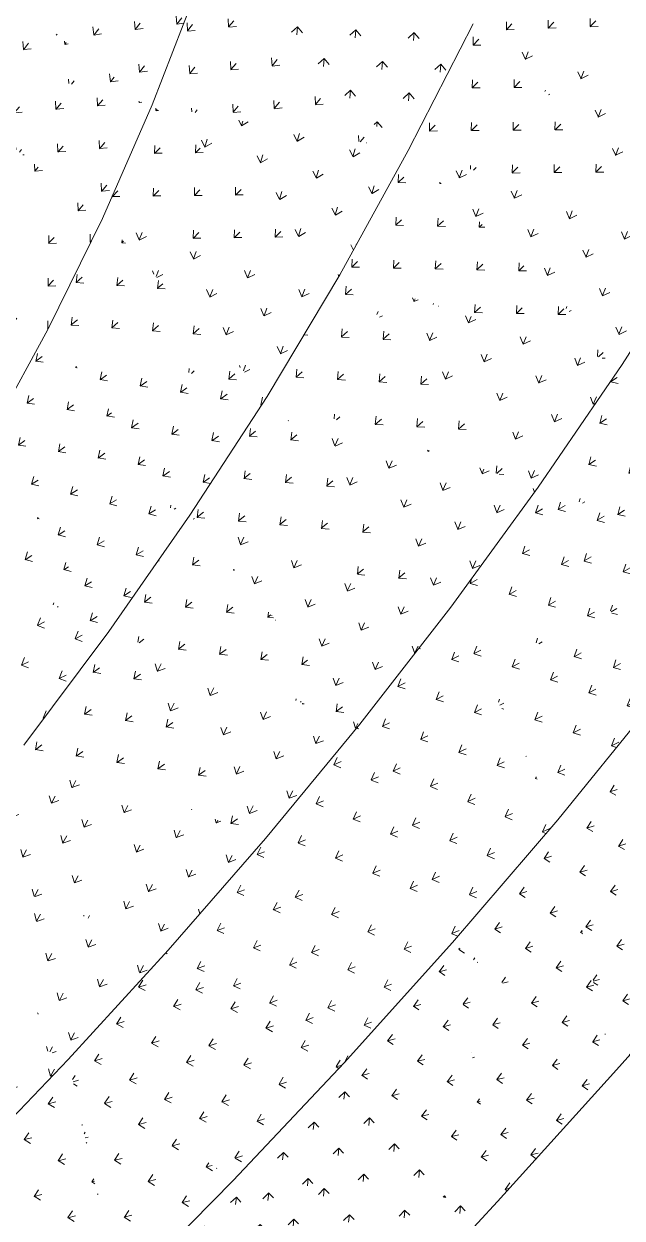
# Model space of a CAD drawing. Header units: millimetres. Extents: x 15878 to 679837, y -72324 to 391440.
# Drawn here: x 205543 to 209066, y -12145 to -5111 of the extents above; entities that cross this region are included whole.
import ezdxf

# ---------------------------------------------------------------- set-up
doc = ezdxf.new("R2010")
doc.units = ezdxf.units.MM
doc.layers.add('A-FLOR', color=192, linetype='Continuous', lineweight=5)
doc.layers.add('A-FLOR-PATT', color=8, linetype='Continuous', lineweight=5)

msp = doc.modelspace()

# ---------------------------------------------------------------- hatches: boundary and pattern name
at = {"layer": 'A-FLOR-PATT'}
h = msp.add_hatch(dxfattribs=at)
h.set_pattern_fill('FP_2491', color=256, style=0, pattern_type=2)
h.set_pattern_definition([(46.863, (92135.88, -41499.87), (-1.98462, 252.11554), [47.476, -310.608]), (2.131, (92135.88, -41499.87), (-1.98414, 252.1156), [46.311, -200.683]), (90.451, (92135.88, -41499.87), (-246.82335, -9.1851), [47.273, -204.85])])
h.paths.add_polyline_path([(209980.9, -5622.9), (208558, -4358.7), (208187.9, -5111), (208925.9, -5321.7)], flags=0)
h = msp.add_hatch(dxfattribs=at)
h.set_pattern_fill('FP_2818', color=256, style=0, pattern_type=2)
h.set_pattern_definition([(52.549, (94249.24, -42201.67), (-26.17594, 251.72662), [47.227, -308.981]), (7.29, (94249.24, -42201.67), (-26.17664, 251.7272), [45.892, -198.866]), (95.937, (94249.24, -42201.67), (-242.7797, -31.0585), [47.453, -205.631])])
h.paths.add_polyline_path([(206298.2, -5587.9), (204770.2, -4479.9), (204637.3, -5163.3), (205365.9, -5349.6)], flags=0)
h = msp.add_hatch(dxfattribs=at)
h.set_pattern_fill('FP_2824', color=256, style=0, pattern_type=2)
h.set_pattern_definition([(52.203, (93288.73, -44123.54), (-25.3748, 250.7942), [47.478, -310.622]), (7.486, (93288.73, -44123.54), (-25.37664, 250.7934), [46.303, -200.644]), (95.778, (93288.73, -44123.54), (-244.84187, -32.17374), [47.264, -204.81])])
h.paths.add_polyline_path([(206298.2, -5587.9), (206561.9, -4903.9), (204770.2, -4479.9), (205969.5, -5349.6)], flags=0)
h = msp.add_hatch(dxfattribs=at)
h.set_pattern_fill('FP_2659', color=256, style=0, pattern_type=2)
h.set_pattern_definition([(50.126, (96433.9, -42272.43), (-13.39275, 251.32786), [47.354, -309.813]), (5.369, (96433.9, -42272.43), (-13.3884, 251.3279), [45.645, -197.796]), (93.05, (96433.9, -42272.43), (-242.3732, -22.7813), [47.191, -204.494])])
h.paths.add_polyline_path([(207806.2, -5856.4), (206561.9, -4903.9), (206298.2, -5587.9), (207434.9, -5790.3)], flags=0)
h = msp.add_hatch(dxfattribs=at)
h.set_pattern_fill('FP_2657', color=256, style=0, pattern_type=2)
h.set_pattern_definition([(265.112, (221113.04, -9559.98), (156.8411, -186.0648), [47.271, -309.267]), (222.101, (221113.04, -9559.98), (156.8395, -186.0664), [47.313, -205.021]), (310.129, (221113.04, -9559.98), (187.2205, 169.1766), [45.628, -197.722])])
h.paths.add_polyline_path([(207806.2, -5856.4), (208187.9, -5111), (206561.9, -4903.9), (207750.6, -5813.9)], flags=0)
h = msp.add_hatch(dxfattribs=at)
h.set_pattern_fill('FP_2490', color=256, style=0, pattern_type=2)
h.set_pattern_definition([(45.304, (92161.07, -39115.35), (5.28836, 252.0473), [47.454, -310.466]), (0.553, (92161.07, -39115.35), (5.2896, 252.0468), [46.212, -200.252]), (88.798, (92161.07, -39115.35), (-246.45215, -2.3796), [47.269, -204.833])])
h.paths.add_polyline_path([(209536.2, -6377.3), (208187.9, -5111), (207806.2, -5856.4), (208925.6, -6193.5)], flags=0)
h = msp.add_hatch(dxfattribs=at)
h.set_pattern_fill('FP_2496', color=256, style=0, pattern_type=2)
h.set_pattern_definition([(69.908, (96398.1, -71140.19), (-101.94483, 225.77833), [47.565, -311.194]), (26.27, (96398.1, -71140.19), (-101.9447, 225.77783), [47.086, -204.039]), (114.3, (96398.1, -71140.19), (-225.1899, -111.14605), [46.449, -201.278])])
h.paths.add_polyline_path([(209536.2, -6377.3), (209980.9, -5622.9), (208187.9, -5111), (208981.6, -5856.4)], flags=0)
h = msp.add_hatch(dxfattribs=at)
h.set_pattern_fill('FP_2817', color=256, style=0, pattern_type=2)
h.set_pattern_definition([(49.792, (95258.47, -38438.43), (-12.94554, 252.6695), [47.151, -308.486]), (4.464, (95258.47, -38438.43), (-12.94617, 252.66885), [45.613, -197.657]), (92.933, (95258.47, -38438.43), (-242.5329, -18.93376), [47.438, -205.563])])
h.paths.add_polyline_path([(206005.1, -6256.7), (204637.3, -5163.3), (204476.5, -5835.9), (205801.3, -6200.6)], flags=0)
h = msp.add_hatch(dxfattribs=at)
h.set_pattern_fill('FP_2826', color=256, style=0, pattern_type=2)
h.set_pattern_definition([(49.389, (94016.4, -40557.53), (-12.04118, 251.5455), [47.449, -310.435]), (4.7, (94016.4, -40557.53), (-12.0428, 251.5461), [46.092, -199.73]), (92.741, (94016.4, -40557.53), (-244.99503, -20.143), [47.219, -204.615])])
h.paths.add_polyline_path([(206005.1, -6256.7), (206298.2, -5587.9), (204637.3, -5163.3), (205478.6, -5835.9)], flags=0)
h = msp.add_hatch(dxfattribs=at)
h.set_pattern_fill('FP_2650', color=256, style=0, pattern_type=2)
h.set_pattern_definition([(45.646, (97382.32, -36488.6), (7.41927, 251.69743), [47.258, -309.184]), (0.752, (97382.32, -36488.6), (7.41623, 251.698), [45.335, -196.452]), (88.312, (97382.32, -36488.6), (-241.76634, -3.1717), [47.214, -204.593])])
h.paths.add_polyline_path([(207403.9, -6589.2), (206298.2, -5587.9), (206005.1, -6256.7), (207171, -6533.9)], flags=0)
h = msp.add_hatch(dxfattribs=at)
h.set_pattern_fill('FP_2656', color=256, style=0, pattern_type=2)
h.set_pattern_definition([(73.106, (103938.21, -72665.73), (-112.00094, 217.02043), [47.506, -310.805]), (30.207, (103938.21, -72665.73), (-111.9993, 217.022), [46.891, -203.196]), (117.297, (103938.21, -72665.73), (-216.12817, -125.8247), [45.791, -198.427])])
h.paths.add_polyline_path([(207403.9, -6589.2), (207806.2, -5856.4), (206298.2, -5587.9), (207036.7, -6256.7)], flags=0)
h = msp.add_hatch(dxfattribs=at)
h.set_pattern_fill('FP_2820', color=256, style=0, pattern_type=2)
h.set_pattern_definition([(46.638, (96376.86, -34752.27), (2.15283, 252.68394), [47.136, -308.385]), (1.371, (96376.86, -34752.27), (2.15286, 252.68385), [45.378, -196.64]), (89.512, (96376.86, -34752.27), (-241.9491, -5.7915), [47.38, -205.313])])
h.paths.add_polyline_path([(205683.5, -6910.4), (204476.5, -5835.9), (204265.1, -6484.9), (205478.1, -6848.8)], flags=0)
h = msp.add_hatch(dxfattribs=at)
h.set_pattern_fill('FP_2823', color=256, style=0, pattern_type=2)
h.set_pattern_definition([(46.264, (95218.23, -36617.72), (2.94043, 251.5874), [47.404, -310.136]), (1.582, (95218.23, -36617.72), (2.9414, 251.5871), [45.813, -198.521]), (89.33, (95218.23, -36617.72), (-244.2406, -6.74545), [47.176, -204.429])])
h.paths.add_polyline_path([(205683.5, -6910.4), (206005.1, -6256.7), (204476.5, -5835.9), (205205.6, -6484.9)], flags=0)
h = msp.add_hatch(dxfattribs=at)
h.set_pattern_fill('FP_2487', color=256, style=0, pattern_type=2)
h.set_pattern_definition([(43.496, (92379.12, -36537.96), (13.733, 251.61818), [47.437, -310.358]), (358.754, (92379.12, -36537.96), (13.7327, 251.6189), [46.102, -199.776]), (86.876, (92379.12, -36537.96), (-245.81994, 5.3464), [47.249, -204.744])])
h.paths.add_polyline_path([(209066.1, -7116.9), (207806.2, -5856.4), (207403.9, -6589.2), (208601.3, -6969.3)], flags=0)
h = msp.add_hatch(dxfattribs=at)
h.set_pattern_fill('FP_2489', color=256, style=0, pattern_type=2)
h.set_pattern_definition([(68.817, (95914.18, -69693.75), (-97.39189, 227.13782), [47.55, -311.096]), (25.295, (95914.18, -69693.75), (-97.3893, 227.1387), [47.074, -203.987]), (113.208, (95914.18, -69693.75), (-226.98876, -107.273), [46.338, -200.799])])
h.paths.add_polyline_path([(209066.1, -7116.9), (209536.2, -6377.3), (207806.2, -5856.4), (208538.7, -6589.2)], flags=0)
h = msp.add_hatch(dxfattribs=at)
h.set_pattern_fill('FP_2649', color=256, style=0, pattern_type=2)
h.set_pattern_definition([(40.981, (98838.87, -30487.65), (29.0439, 250.33972), [47.129, -308.34]), (355.884, (98838.87, -30487.65), (29.0443, 250.34), [44.986, -194.941]), (83.382, (98838.87, -30487.65), (-239.3088, 17.2219), [47.254, -204.766])])
h.paths.add_polyline_path([(206975.2, -7305.5), (206005.1, -6256.7), (205683.5, -6910.4), (206663.3, -7210.1)], flags=0)
h = msp.add_hatch(dxfattribs=at)
h.set_pattern_fill('FP_2655', color=256, style=0, pattern_type=2)
h.set_pattern_definition([(69.396, (102980.41, -68612.19), (-96.5926, 223.57884), [47.524, -310.925]), (26.683, (102980.4, -68612.2), (-96.5908, 223.5797), [46.74, -202.541]), (113.366, (102980.4, -68612.2), (-222.732, -111.9437), [45.666, -197.886])])
h.paths.add_polyline_path([(206975.2, -7305.5), (207403.9, -6589.2), (206005.1, -6256.7), (206890.4, -7213.9)], flags=0)
h = msp.add_hatch(dxfattribs=at)
h.set_pattern_fill('FP_2822', color=256, style=0, pattern_type=2)
h.set_pattern_definition([(43.101, (96542.26, -32667.83), (18.06168, 250.79122), [47.348, -309.775]), (358.402, (96542.26, -32667.83), (18.05877, 250.79094), [45.522, -197.264]), (85.881, (96542.26, -32667.83), (-242.6914, 6.7726), [47.145, -204.295])])
h.paths.add_polyline_path([(205335.2, -7549.1), (205683.5, -6910.4), (204265.1, -6484.9), (204893.3, -7109.7)], flags=0)
h = msp.add_hatch(dxfattribs=at)
h.set_pattern_fill('FP_2483', color=256, style=0, pattern_type=2)
h.set_pattern_definition([(41.545, (92723.56, -33880.32), (22.81583, 250.7868), [47.426, -310.285]), (356.833, (92723.56, -33880.32), (22.8169, 250.78646), [45.99, -199.292]), (84.802, (92723.56, -33880.32), (-244.90767, 13.5488), [47.217, -204.606])])
h.paths.add_polyline_path([(208572.5, -7840.6), (207403.9, -6589.2), (206975.2, -7305.5), (208136.4, -7694.5)], flags=0)
h = msp.add_hatch(dxfattribs=at)
h.set_pattern_fill('FP_2486', color=256, style=0, pattern_type=2)
h.set_pattern_definition([(67.648, (95537.75, -68164.63), (-92.45268, 228.47158), [47.534, -310.989]), (24.26, (95537.75, -68164.63), (-92.4533, 228.4712), [47.055, -203.905]), (112.031, (95537.75, -68164.63), (-228.798, -103.1132), [46.213, -200.256])])
h.paths.add_polyline_path([(208572.5, -7840.6), (209066.1, -7116.9), (207403.9, -6589.2), (208072.9, -7305.5)], flags=0)
h = msp.add_hatch(dxfattribs=at)
h.set_pattern_fill('FP_2648', color=256, style=0, pattern_type=2)
h.set_pattern_definition([(36.183, (100850.85, -24363.23), (51.05298, 247.09972), [46.959, -307.226]), (350.808, (100850.85, -24363.23), (51.05116, 247.10003), [44.602, -193.275]), (78.326, (100850.85, -24363.23), (-234.8218, 38.0026), [47.31, -205.009])])
h.paths.add_polyline_path([(206520.9, -8005.6), (205683.5, -6910.4), (205335.2, -7549.1), (206220.1, -7889.8)], flags=0)
h = msp.add_hatch(dxfattribs=at)
h.set_pattern_fill('FP_2651', color=256, style=0, pattern_type=2)
h.set_pattern_definition([(35.9, (99910.44, -25714.53), (51.58452, 246.2401), [47.173, -308.628]), (350.97, (99910.44, -25714.53), (51.5822, 246.2409), [44.925, -194.674]), (78.169, (99910.44, -25714.53), (-236.6298, 37.60504), [47.172, -204.413])])
h.paths.add_polyline_path([(206520.9, -8005.6), (206975.2, -7305.5), (205683.5, -6910.4), (206451.5, -7914.8)], flags=0)
h = msp.add_hatch(dxfattribs=at)
h.set_pattern_fill('FP_2318', color=256, style=0, pattern_type=2)
h.set_pattern_definition([(32.96, (99080.06, -25051.33), (63.78007, 243.7836), [47.128, -308.332]), (347.87, (99080.06, -25051.33), (63.7804, 243.78367), [44.967, -194.856]), (75.338, (99080.06, -25051.33), (-234.46825, 50.39585), [47.248, -204.741])])
h.paths.add_polyline_path([(209863.6, -8303), (209066.1, -7116.9), (208572.5, -7840.6), (209066.1, -8017.4)], flags=0)
h = msp.add_hatch(dxfattribs=at)
h.set_pattern_fill('FP_2485', color=256, style=0, pattern_type=2)
h.set_pattern_definition([(39.582, (93179.83, -31220.7), (31.93909, 249.61807), [47.413, -310.199]), (354.898, (93179.83, -31220.7), (31.9399, 249.6186), [45.871, -198.775]), (82.708, (93179.83, -31220.7), (-243.6773, 21.757), [47.185, -204.469])])
h.paths.add_polyline_path([(208057, -8547.1), (206975.2, -7305.5), (206520.9, -8005.6), (207434.9, -8327.8)], flags=0)
h = msp.add_hatch(dxfattribs=at)
h.set_pattern_fill('FP_2488', color=256, style=0, pattern_type=2)
h.set_pattern_definition([(66.424, (95187.67, -66572.7), (-87.26318, 229.75915), [47.516, -310.875]), (23.174, (95187.67, -66572.7), (-87.2614, 229.76097), [47.034, -203.814]), (110.797, (95187.67, -66572.7), (-230.6068, -98.71782), [46.082, -199.691])])
h.paths.add_polyline_path([(208057, -8547.1), (208572.5, -7840.6), (206975.2, -7305.5), (207861.3, -8322.4)], flags=0)
h = msp.add_hatch(dxfattribs=at)
h.set_pattern_fill('FP_2647', color=256, style=0, pattern_type=2)
h.set_pattern_definition([(31.32, (103418.48, -18254.3), (72.9039, 241.93277), [46.744, -305.818]), (345.588, (103418.48, -18254.3), (72.9036, 241.9332), [44.194, -191.505]), (73.231, (103418.48, -18254.3), (-228.2817, 58.662), [47.377, -205.301])])
h.paths.add_polyline_path([(206042.9, -8690.3), (205335.2, -7549.1), (204961.4, -8173), (205335.2, -8351.8)], flags=0)
h = msp.add_hatch(dxfattribs=at)
h.set_pattern_fill('FP_2652', color=256, style=0, pattern_type=2)
h.set_pattern_definition([(31.035, (102314.41, -19556.95), (73.4613, 241.09146), [46.989, -307.423]), (345.773, (102314.41, -19556.95), (73.45996, 241.09257), [44.532, -192.97]), (73.054, (102314.41, -19556.95), (-230.21793, 58.3701), [47.257, -204.779])])
h.paths.add_polyline_path([(206042.9, -8690.3), (206520.9, -8005.6), (205335.2, -7549.1), (205814.8, -8322.4)], flags=0)
h = msp.add_hatch(dxfattribs=at)
h.set_pattern_fill('FP_2315', color=256, style=0, pattern_type=2)
h.set_pattern_definition([(29.797, (100260.02, -20946.72), (77.65067, 239.92265), [47.045, -307.788]), (344.561, (100260.02, -20946.72), (77.6496, 239.9235), [44.792, -194.098]), (72.066, (100260.02, -20946.72), (-230.26983, 63.596), [47.283, -204.893])])
h.paths.add_polyline_path([(209285.9, -9059.8), (208572.5, -7840.6), (208057, -8547.1), (208572.5, -8762.1)], flags=0)
h = msp.add_hatch(dxfattribs=at)
h.set_pattern_fill('FP_2324', color=256, style=0, pattern_type=2)
h.set_pattern_definition([(29.713, (100154.29, -21678.24), (77.7914, 239.66975), [47.105, -308.181]), (344.599, (100154.3, -21678.24), (77.793, 239.6686), [44.883, -194.493]), (72.017, (100154.3, -21678.24), (-230.78, 63.57245), [47.246, -204.732])])
h.paths.add_polyline_path([(209285.9, -9059.8), (209863.6, -8303), (208572.5, -7840.6), (208985.9, -8547.1)], flags=0)
h = msp.add_hatch(dxfattribs=at)
h.set_pattern_fill('FP_2479', color=256, style=0, pattern_type=2)
h.set_pattern_definition([(37.646, (93744.65, -28598.58), (40.92562, 248.1431), [47.397, -310.093]), (352.985, (93744.65, -28598.58), (40.9258, 248.1423), [45.743, -198.218]), (80.634, (93744.65, -28598.58), (-242.1337, 29.7972), [47.155, -204.339])])
h.paths.add_polyline_path([(207521.1, -9236.2), (206520.9, -8005.6), (206042.9, -8690.3), (207434.9, -9204.4)], flags=0)
h = msp.add_hatch(dxfattribs=at)
h.set_pattern_fill('FP_2484', color=256, style=0, pattern_type=2)
h.set_pattern_definition([(65.201, (94885.3, -64980.36), (-82.0535, 230.90298), [47.498, -310.754]), (22.095, (94885.3, -64980.36), (-82.0514, 230.9031), [47.012, -203.719]), (109.563, (94885.3, -64980.36), (-232.31797, -94.31237), [45.947, -199.102])])
h.paths.add_polyline_path([(207521.1, -9236.2), (208057, -8547.1), (206520.9, -8005.6), (207434.9, -9130.2)], flags=0)
h = msp.add_hatch(dxfattribs=at)
h.set_pattern_fill('FP_2653', color=256, style=0, pattern_type=2)
h.set_pattern_definition([(26.185, (105253.4, -13547.5), (94.61577, 234.13115), [46.758, -305.913]), (340.513, (105253.4, -13547.5), (94.6174, 234.131), [44.127, -191.215]), (67.996, (105253.4, -13547.5), (-221.86203, 78.5059), [47.349, -205.178])])
h.paths.add_polyline_path([(205542.7, -9360.2), (206042.9, -8690.3), (204961.4, -8173), (205500.7, -9274.6)], flags=0)
h = msp.add_hatch(dxfattribs=at)
h.set_pattern_fill('FP_2314', color=256, style=0, pattern_type=2)
h.set_pattern_definition([(26.624, (101666.42, -16888.95), (91.28335, 235.29977), [46.95, -307.172]), (341.22, (101666.42, -16888.95), (91.28587, 235.29877), [44.617, -193.341]), (68.796, (101666.42, -16888.95), (-225.29066, 76.6067), [47.322, -205.063])])
h.paths.add_polyline_path([(208686.6, -9799.2), (208057, -8547.1), (207521.1, -9236.2), (208572.5, -9744.1)], flags=0)
h = msp.add_hatch(dxfattribs=at)
h.set_pattern_fill('FP_2316', color=256, style=0, pattern_type=2)
h.set_pattern_definition([(26.54, (101518.75, -17593.91), (91.42916, 235.05174), [47.013, -307.58]), (341.258, (101518.75, -17593.91), (91.42983, 235.05154), [44.708, -193.733]), (68.745, (101518.75, -17593.91), (-225.79713, 76.6123), [47.289, -204.919])])
h.paths.add_polyline_path([(208686.6, -9799.2), (209285.9, -9059.8), (208057, -8547.1), (208403.5, -9236.2)], flags=0)
h = msp.add_hatch(dxfattribs=at)
h.set_pattern_fill('FP_2478', color=256, style=0, pattern_type=2)
h.set_pattern_definition([(35.735, (94415.8, -26012.68), (49.77591, 246.37225), [47.377, -309.963]), (351.09, (94415.8, -26012.68), (49.77356, 246.37295), [45.604, -197.618]), (78.578, (94415.8, -26012.68), (-240.2863, 37.6729), [47.128, -204.222])])
h.paths.add_polyline_path([(206966.1, -9909.2), (206042.9, -8690.3), (205542.7, -9360.2), (206543.7, -9746.3)], flags=0)
h = msp.add_hatch(dxfattribs=at)
h.set_pattern_fill('FP_2480', color=256, style=0, pattern_type=2)
h.set_pattern_definition([(64.011, (94649.11, -63421.29), (-76.95302, 231.86201), [47.479, -310.628]), (21.054, (94649.1, -63421.29), (-76.95007, 231.8625), [46.989, -203.617]), (108.36, (94649.1, -63421.29), (-233.8751, -90.02935), [45.806, -198.492])])
h.paths.add_polyline_path([(206966.1, -9909.2), (207521.1, -9236.2), (206042.9, -8690.3), (206550.3, -9360.2)], flags=0)
h = msp.add_hatch(dxfattribs=at)
h.set_pattern_fill('FP_2140', color=256, style=0, pattern_type=2)
h.set_pattern_definition([(18.48, (123645.42, -9009.8), (135.74183, 213.86254), [45.011, -294.484]), (330.296, (123645.42, -9009.8), (135.741, 213.86296), [40.204, -174.219]), (57.596, (123645.42, -9009.8), (-186.24765, 106.2519), [47.495, -205.81])])
h.paths.add_polyline_path([(209695.4, -10529), (209285.9, -9059.8), (208686.6, -9799.2), (209285.9, -10232.7)], flags=0)
h = msp.add_hatch(dxfattribs=at)
h.set_pattern_fill('FP_2311', color=256, style=0, pattern_type=2)
h.set_pattern_definition([(23.443, (103292.17, -12890.21), (104.607, 229.9428), [46.844, -306.475]), (337.848, (103292.17, -12890.21), (104.6084, 229.94156), [44.446, -192.598]), (65.538, (103292.17, -12890.21), (-219.54737, 89.37933), [47.366, -205.252])])
h.paths.add_polyline_path([(208067.3, -10522.5), (207521.1, -9236.2), (206966.1, -9909.2), (208057, -10516.7)], flags=0)
h = msp.add_hatch(dxfattribs=at)
h.set_pattern_fill('FP_2317', color=256, style=0, pattern_type=2)
h.set_pattern_definition([(23.361, (103106.83, -13562.63), (104.7545, 229.7036), [46.908, -306.892]), (337.885, (103106.83, -13562.63), (104.75736, 229.7025), [44.534, -192.982]), (65.485, (103106.83, -13562.63), (-220.04256, 89.414), [47.337, -205.126])])
h.paths.add_polyline_path([(208067.3, -10522.5), (208686.6, -9799.2), (207521.1, -9236.2), (207806.9, -9909.2)], flags=0)
h = msp.add_hatch(dxfattribs=at)
h.set_pattern_fill('FP_2477', color=256, style=0, pattern_type=2)
h.set_pattern_definition([(62.032, (94660.42, -59962.34), (-67.59912, 234.57117), [47.527, -310.946]), (19.189, (94660.42, -59962.34), (-67.5983, 234.5724), [46.797, -202.786]), (106.076, (94660.42, -59962.34), (-235.715, -82.03533), [45.772, -198.346])])
h.paths.add_polyline_path([(206393.3, -10567.2), (205542.7, -9360.2), (205022, -10016.3), (205990.9, -10405.5)], flags=0)
h = msp.add_hatch(dxfattribs=at)
h.set_pattern_fill('FP_2481', color=256, style=0, pattern_type=2)
h.set_pattern_definition([(62.846, (94474.2, -61886.04), (-71.92888, 232.66364), [47.459, -310.5]), (20.044, (94474.2, -61886.04), (-71.932, 232.66233), [46.962, -203.503]), (107.18, (94474.2, -61886.04), (-235.29494, -85.84544), [45.662, -197.867])])
h.paths.add_polyline_path([(206393.3, -10567.2), (206966.1, -9909.2), (205542.7, -9360.2), (206005, -10016.3)], flags=0)
h = msp.add_hatch(dxfattribs=at)
h.set_pattern_fill('FP_2141', color=256, style=0, pattern_type=2)
h.set_pattern_definition([(16.184, (125296.38, -6451.7), (144.5917, 208.15383), [44.818, -293.22]), (327.674, (125296.38, -6451.7), (144.5942, 208.153), [39.951, -173.12]), (55.215, (125296.38, -6451.7), (-180.05115, 113.9341), [47.521, -205.925])])
h.paths.add_polyline_path([(209015.2, -11291.2), (208686.6, -9799.2), (208067.3, -10522.5), (208686.6, -11024.7)], flags=0)
h = msp.add_hatch(dxfattribs=at)
h.set_pattern_fill('FP_2138', color=256, style=0, pattern_type=2)
h.set_pattern_definition([(16, (124406.68, -7252.62), (145.05084, 207.60677), [45.025, -294.575]), (327.852, (124406.68, -7252.62), (145.05036, 207.6077), [40.17, -174.072]), (55.059, (124406.68, -7252.62), (-181.39433, 113.9998), [47.486, -205.774])])
h.paths.add_polyline_path([(209015.2, -11291.2), (209695.4, -10529), (208686.6, -9799.2), (208845.9, -10522.5)], flags=0)
h = msp.add_hatch(dxfattribs=at)
h.set_pattern_fill('FP_2312', color=256, style=0, pattern_type=2)
h.set_pattern_definition([(20.287, (105109.4, -9004.03), (117.43575, 223.937), [46.726, -305.703]), (334.482, (105109.4, -9004.03), (117.4341, 223.9382), [44.282, -191.888]), (62.327, (105109.4, -9004.03), (-213.1313, 101.7414), [47.412, -205.45])])
h.paths.add_polyline_path([(207429.4, -11230.6), (206966.1, -9909.2), (206393.3, -10567.2), (206966.1, -10933.9)], flags=0)
h = msp.add_hatch(dxfattribs=at)
h.set_pattern_fill('FP_2313', color=256, style=0, pattern_type=2)
h.set_pattern_definition([(20.207, (104890.17, -9639.05), (117.58674, 223.70802), [46.791, -306.127]), (334.517, (104890.17, -9639.05), (117.58925, 223.7068), [44.368, -192.261]), (62.272, (104890.17, -9639.05), (-213.608, 101.8073), [47.387, -205.342])])
h.paths.add_polyline_path([(207429.4, -11230.6), (208067.3, -10522.5), (206966.1, -9909.2), (207196.8, -10567.2)], flags=0)
h = msp.add_hatch(dxfattribs=at)
h.set_pattern_fill('FP_2476', color=256, style=0, pattern_type=2)
h.set_pattern_definition([(60.883, (94587.37, -58451.35), (-62.55962, 235.16325), [47.512, -310.845]), (18.202, (94587.37, -58451.35), (-62.56066, 235.1623), [46.765, -202.648]), (104.897, (94587.37, -58451.35), (-236.93396, -77.907), [45.627, -197.715])])
h.paths.add_polyline_path([(205804, -11211.4), (205022, -10016.3), (204482.5, -10659.1), (205423.6, -11052.4)], flags=0)
h = msp.add_hatch(dxfattribs=at)
h.set_pattern_fill('FP_2482', color=256, style=0, pattern_type=2)
h.set_pattern_definition([(61.697, (94353.75, -60359.94), (-66.94337, 233.33586), [47.44, -310.377]), (19.051, (94353.75, -60359.94), (-66.9406, 233.33613), [46.933, -203.374]), (106.008, (94353.75, -60359.94), (-236.5963, -81.7058), [45.515, -197.233])])
h.paths.add_polyline_path([(205804, -11211.4), (206393.3, -10567.2), (205022, -10016.3), (205442.6, -10659.1)], flags=0)
h = msp.add_hatch(dxfattribs=at)
h.set_pattern_fill('FP_2135', color=256, style=0, pattern_type=2)
h.set_pattern_definition([(14.249, (126022.79, -4306.89), (151.44345, 203.325), [44.741, -292.715]), (325.599, (126022.79, -4306.9), (151.4404, 203.32715), [39.911, -172.95]), (53.32, (126022.79, -4306.89), (-175.63116, 120.26476), [47.536, -205.991])])
h.paths.add_polyline_path([(208332.2, -12048), (208067.3, -10522.5), (207429.4, -11230.6), (208067.3, -11808.1)], flags=0)
h = msp.add_hatch(dxfattribs=at)
h.set_pattern_fill('FP_2136', color=256, style=0, pattern_type=2)
h.set_pattern_definition([(14.241, (125987, -4695.91), (151.4631, 203.30163), [44.751, -292.781]), (325.607, (125987, -4695.9), (151.46416, 203.3005), [39.922, -172.995]), (53.313, (125987, -4695.9), (-175.6954, 120.26896), [47.535, -205.985])])
h.paths.add_polyline_path([(208332.2, -12048), (209015.2, -11291.2), (208067.3, -10522.5), (208190.3, -11230.6)], flags=0)
h = msp.add_hatch(dxfattribs=at)
h.set_pattern_fill('FP_2307', color=256, style=0, pattern_type=2)
h.set_pattern_definition([(17.188, (107080.09, -5279.76), (129.6093, 217.39854), [46.599, -304.87]), (331.158, (107080.1, -5279.76), (129.60885, 217.3988), [44.13, -191.228]), (59.197, (107080.1, -5279.76), (-206.16157, 113.5372), [47.457, -205.646])])
h.paths.add_polyline_path([(206774.5, -11924.6), (206393.3, -10567.2), (205804, -11211.4), (206393.3, -11644.5)], flags=0)
h = msp.add_hatch(dxfattribs=at)
h.set_pattern_fill('FP_2308', color=256, style=0, pattern_type=2)
h.set_pattern_definition([(17.109, (106830.81, -5873.32), (129.76904, 217.17447), [46.664, -305.297]), (331.191, (106830.8, -5873.32), (129.7682, 217.1754), [44.213, -191.589]), (59.141, (106830.81, -5873.32), (-206.6171, 113.6287), [47.436, -205.556])])
h.paths.add_polyline_path([(206774.5, -11924.6), (207429.4, -11230.6), (206393.3, -10567.2), (206603.1, -11314.3)], flags=0)
h = msp.add_hatch(dxfattribs=at)
h.set_pattern_fill('FP_2475', color=256, style=0, pattern_type=2)
h.set_pattern_definition([(60.548, (94280.47, -58825.63), (-61.92441, 233.91408), [47.423, -310.265]), (18.062, (94280.47, -58825.63), (-61.92446, 233.91346), [46.898, -203.225]), (104.828, (94280.47, -58825.63), (-237.7975, -77.55026), [45.37, -196.602])])
h.paths.add_polyline_path([(205199.4, -11843.1), (205804, -11211.4), (204482.5, -10659.1), (204879.2, -11314.3)], flags=0)
h = msp.add_hatch(dxfattribs=at)
h.set_pattern_fill('FP_2309', color=256, style=0, pattern_type=2)
h.set_pattern_definition([(14.174, (109159.8, -1756.53), (141.00594, 210.45576), [46.464, -303.992]), (327.912, (109159.8, -1756.53), (141.0034, 210.458), [43.992, -190.633]), (56.178, (109159.8, -1756.53), (-198.78156, 124.63934), [47.499, -205.828])])
h.paths.add_polyline_path([(206104, -12605.8), (205804, -11211.4), (205199.4, -11843.1), (205804, -12352.8)], flags=0)
h = msp.add_hatch(dxfattribs=at)
h.set_pattern_fill('FP_2306', color=256, style=0, pattern_type=2)
h.set_pattern_definition([(14.098, (108884.16, -2305.44), (141.16713, 210.241), [46.53, -304.418]), (327.943, (108884.16, -2305.44), (141.1664, 210.2417), [44.072, -190.979]), (56.121, (108884.16, -2305.44), (-199.21216, 124.7554), [47.482, -205.756])])
h.paths.add_polyline_path([(206104, -12605.8), (206774.5, -11924.6), (205804, -11211.4), (205939.9, -11843.1)], flags=0)
h = msp.add_hatch(dxfattribs=at)
h.set_pattern_fill('FP_2133', color=256, style=0, pattern_type=2)
h.set_pattern_definition([(264.202, (221089.85, -11340.46), (146.9522, -153.3096), [44.214, -289.269]), (224.653, (221089.85, -11340.46), (146.9507, -153.3104), [47.612, -206.32]), (313.787, (221089.85, -11340.46), (180.641, 178.468), [39.818, -172.546])])
h.paths.add_polyline_path([(208332.2, -12048), (207429.4, -11230.6), (206774.5, -11924.6), (207641.9, -11993.3)], flags=0)
h = msp.add_hatch(dxfattribs=at)
h.set_pattern_fill('FP_2310', color=256, style=0, pattern_type=2)
h.set_pattern_definition([(11.197, (111002.7, 1036.73), (151.70077, 203.0446), [46.391, -303.509]), (324.803, (111002.7, 1036.73), (151.7015, 203.0444), [43.948, -190.443]), (53.236, (111002.7, 1036.73), (-191.5404, 135.099), [47.523, -205.933])])
h.paths.add_polyline_path([(205419.5, -13275.1), (206104, -12605.8), (205199.4, -11843.1), (205294.8, -12463.4)], flags=0)
h = msp.add_hatch(dxfattribs=at)
h.set_pattern_fill('FP_2134', color=256, style=0, pattern_type=2)
h.set_pattern_definition([(261.817, (221386.06, -13709.87), (139.9008, -160.709), [44.432, -290.693]), (222.351, (221386.06, -13709.87), (139.9035, -160.7064), [47.595, -206.247]), (311.041, (221386.06, -13709.87), (187.5984, 171.005), [39.951, -173.121])])
h.paths.add_polyline_path([(207641.9, -12795.6), (206774.5, -11924.6), (206104, -12605.8), (207434.9, -12770)], flags=0)
h = msp.add_hatch(dxfattribs=at)
h.set_pattern_fill('FP_2137', color=256, style=0, pattern_type=2)
h.set_pattern_definition([(264.455, (221065.96, -10893.15), (147.5892, -153.5015), [44.316, -289.938]), (224.888, (221065.96, -10893.15), (147.5867, -153.5026), [47.607, -206.299]), (313.875, (221065.96, -10893.15), (179.887, 179.1894), [39.927, -173.017])])
h.paths.add_polyline_path([(207641.9, -12795.6), (208332.2, -12048), (206774.5, -11924.6), (207434.9, -12587.7)], flags=0)

# ---------------------------------------------------------------- linework, layer by layer
at = {"layer": 'A-FLOR'}
for p, q in [((206561.9, -4903.9), (206298.2, -5587.9)), ((207806.2, -5856.4), (208187.9, -5111)), ((206298.2, -5587.9), (206005.1, -6256.7)), ((207806.2, -5856.4), (207403.9, -6589.2)), ((206005.1, -6256.7), (205683.5, -6910.4)), ((206005.1, -6256.7), (206005.1, -6256.7)), ((209536.2, -6377.3), (209066.1, -7116.9)), ((207403.9, -6589.2), (206975.2, -7305.5)), ((207403.9, -6589.2), (207403.9, -6589.2)), ((205335.2, -7549.1), (205683.5, -6910.4)), ((209066.1, -7116.9), (208572.5, -7840.6)), ((209066.1, -7116.9), (209066.1, -7116.9)), ((206520.9, -8005.6), (206975.2, -7305.5)), ((208572.5, -7840.6), (208057, -8547.1)), ((206520.9, -8005.6), (206042.9, -8690.3)), ((208057, -8547.1), (207521.1, -9236.2)), ((208057, -8547.1), (208057, -8547.1)), ((206042.9, -8690.3), (205542.7, -9360.2)), ((208686.6, -9799.2), (209285.9, -9059.8)), ((207521.1, -9236.2), (206966.1, -9909.2)), ((208067.3, -10522.5), (208686.6, -9799.2)), ((206966.1, -9909.2), (206393.3, -10567.2)), ((208067.3, -10522.5), (207429.4, -11230.6)), ((209695.4, -10529), (209015.2, -11291.2)), ((206393.3, -10567.2), (205804, -11211.4)), ((205804, -11211.4), (205199.4, -11843.1)), ((207429.4, -11230.6), (206774.5, -11924.6)), ((209015.2, -11291.2), (208332.2, -12048)), ((206774.5, -11924.6), (206104, -12605.8)), ((208332.2, -12048), (207641.9, -12795.6))]:
    msp.add_line(p, q, dxfattribs=at)

doc.saveas('drawing.dxf')
